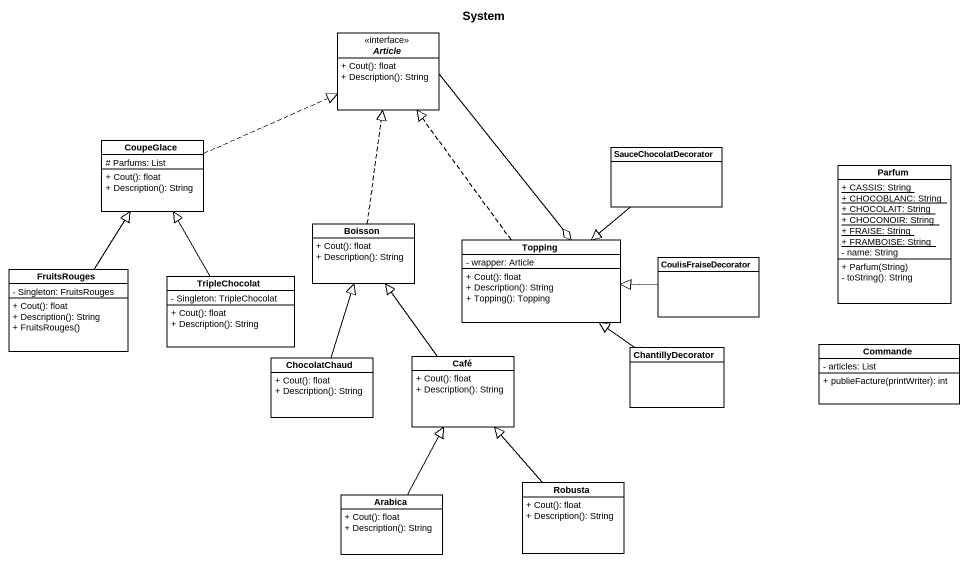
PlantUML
@startuml
title System
hide circle
hide empty members
skinparam classAttributeIconSize 0
interface Article {
  + Cout(): float
  + Description(): String
}
class CoupeGlace {
  # Parfums: List
  + Cout(): float
  + Description(): String
}
class SauceChocolatDecorator
class Parfum {
  {static} + CASSIS: String
  {static} + CHOCOBLANC: String
  {static} + CHOCOLAIT: String
  {static} + CHOCONOIR: String
  {static} + FRAISE: String
  {static} + FRAMBOISE: String
  - name: String
  + Parfum(String)
  - toString(): String
}
class Boisson {
  + Cout(): float
  + Description(): String
}
class Topping {
  - wrapper: Article
  + Cout(): float
  + Description(): String
  + Topping(): Topping
}
class FruitsRouges {
  - Singleton: FruitsRouges
  + Cout(): float
  + Description(): String
  + FruitsRouges()
}
class TripleChocolat {
  - Singleton: TripleChocolat
  + Cout(): float
  + Description(): String
}
class CoulisFraiseDecorator
class ChocolatChaud {
  + Cout(): float
  + Description(): String
}
class Café {
  + Cout(): float
  + Description(): String
}
class ChantillyDecorator
class Commande {
  - articles: List
  + publieFacture(printWriter): int
}
class Arabica {
  + Cout(): float
  + Description(): String
}
class Robusta {
  + Cout(): float
  + Description(): String
}
Article --o Topping
CoupeGlace .right.|> Article
SauceChocolatDecorator --|> Topping
Boisson .up.|> Article
Topping .up.|> Article
FruitsRouges -up-|> CoupeGlace
TripleChocolat -up-|> CoupeGlace
CoulisFraiseDecorator -left-|> Topping
ChocolatChaud -up-|> Boisson
Café -up-|> Boisson
ChantillyDecorator -up-|> Topping
Arabica -up-|> Café
Robusta -up-|> Café
@enduml
